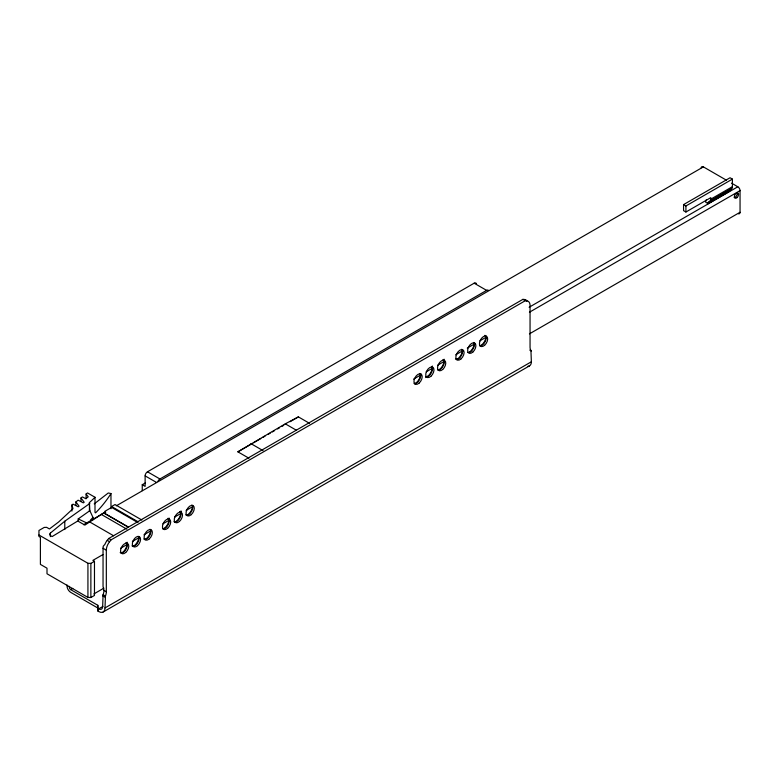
<?xml version="1.0" encoding="UTF-8"?>
<svg xmlns="http://www.w3.org/2000/svg" width="779" height="779" viewBox="0 0 779 779"><rect width="100%" height="100%" fill="white"/><g stroke="black" fill="none" stroke-linecap="round" stroke-linejoin="round"><path stroke-width="1.17" d="M86.099 498.716L86.099 494.003L87.491 492.932L95.009 497.265L94.999 511.949A1.801 0.73 -71.7 0 0 95.077 512.465A1.87 0.76 -72 0 0 95.437 512.777A1.948 0.789 -72.3 0 0 95.768 512.66L95.953 512.494A214.877 124.056 0 0 0 110.969 493.545L108.262 492.99L94.22 503.886M706.446 199.726A4.265 2.464 60 0 0 705.764 201.537L705.764 202.297L708.121 203.66L708.218 202.559L710.127 200.963L731.734 188.489A4.265 2.464 60 0 0 732.416 186.678L732.416 179.112L730.059 177.758L683.563 204.604L683.563 210.651L685.919 212.015L710.808 197.642L710.808 199.151A4.265 2.464 60 0 1 710.127 200.963M708.121 203.66L729.738 191.176L729.835 190.086L731.734 188.489M531.366 361.777L105.009 607.932A8.89 5.132 60 0 1 98.729 611.564L97.92 611.096L97.92 608.37L98.729 608.837A5.56 3.204 60 0 0 102.653 606.568L103.081 594.669A9.26 5.346 -60 0 0 103.967 590.385L103.042 586.519L103.042 548.27A9.26 5.346 -60 0 1 103.266 546.186A11.471 2.571 -39.4 0 1 104.883 544.414A9.26 5.346 -60 0 1 107.239 540.353L108.758 538.464L522.904 299.36L524.423 299.496A9.26 5.346 -60 0 1 526.779 300.83A9.26 5.346 -60 0 1 530.051 305.514L530.051 347.113A9.26 5.346 -60 0 0 530.927 350.384L531.366 361.777A8.89 5.132 60 0 1 527.928 366.266M105.009 607.932L105.447 596.032A9.26 5.346 -60 0 0 106.324 591.748L106.324 550.159A9.26 5.346 -60 0 1 109.596 541.717L111.115 539.828L525.26 300.723L526.779 300.86A11.471 2.571 -39.4 0 1 526.76 301.171M90.588 519.934L92.964 517.431L89.838 510.683L89.419 502.572A214.877 124.056 0 0 0 95.009 497.265M50.401 536.634L50.401 533.07L64.784 521.209L89.838 503.458M71.902 511.063L71.902 505.026L73.031 504.149L78.241 506.827L79.069 506.175L75.894 501.929L78.134 500.186L83.343 502.864L84.181 502.221L80.997 497.966L82.35 496.914L85.826 498.696L88.222 496.836L86.099 494.003M78.202 521.278L78.202 518.921L89.838 510.683M50.401 533.07A3.71 2.142 0 0 0 50.82 535.806L52.125 536.565L77.764 521.005L84.872 525.104L103.792 512.845L128.438 527.071M248.949 458.227L237.868 451.83L285.28 423.834L298.386 416.892L309.467 423.299M142.245 490.663L142.245 484.723L145.128 486.388L145.128 475.881A3.33 1.928 -60 0 1 147.484 471.792L474.158 283.196A3.33 1.928 -60 0 1 476.397 283.78M142.245 484.723L145.4 482.902M137.416 522.319L111.611 507.421L111.611 506.516L115.029 504.539L141.866 520.031M158.02 481.198A3.33 1.928 -60 0 1 159.929 478.978L486.602 290.372A3.33 1.928 -60 0 1 488.267 290.207M111.611 507.421L104.629 511.462L105.798 512.134L103.792 512.845M83.616 524.695L103.646 513.137M116.295 505.834L703.379 166.881L726.34 180.144M237.868 451.83L251.432 444.001M253.516 442.793L260.819 438.577M262.913 437.379L264.996 436.172M268.122 434.361L270.216 433.163M272.299 431.956L274.383 430.748M277.519 428.947L279.603 427.739M281.686 426.532L283.77 425.324M290.031 421.712L298.386 416.892M683.563 204.604L685.919 205.958L732.416 179.112M710.808 199.151L732.416 186.678M708.267 202.501L729.884 190.027M708.121 202.9L729.738 190.417M529.126 307.257L737.82 186.775A3.145 1.821 60 0 1 740.05 190.631L740.05 212.268A3.145 1.821 60 0 1 738.511 213.826M102.906 554.59L92.867 560.383L94.473 561.318L94.473 595.448L90.87 597.522L87.93 597.415L47.003 573.782L47.003 568.203L40.401 564.395L40.401 537.354L38.95 536.517L38.95 530.47L44.189 527.441L46.594 527.325L49.447 528.96L58.707 521.92L73.002 508.687L71.902 505.026M38.95 535.007L87.93 563.285L90.87 563.392L94.473 561.318M120.813 548.143L127.133 544.492M132.391 541.454L138.711 537.812M143.979 534.764L150.298 531.122M162.938 523.819L169.257 520.177M174.515 517.139L180.835 513.488M186.103 510.449L192.423 506.798M413.581 379.12L420.952 374.855M426.22 371.817L432.54 368.175M437.798 365.127L444.118 361.485M455.705 354.796L463.077 350.54M467.293 348.106L474.664 343.851M479.922 340.812L486.242 337.161M529.428 312.233L740.05 190.631M69.38 586.383L69.38 587.366A1.85 1.071 60 0 0 70.694 589.635L72.798 588.418M529.428 333.87L740.05 212.268M93.87 593.939L103.909 588.135M98.729 608.837L102.935 606.413M103.169 612.002L529.516 365.848M78.202 518.921L86.391 522.797M731.559 183.153L737.82 186.775M737.236 193.62L738.541 194.37M524.423 299.496L526.779 300.86M522.904 299.36L525.26 300.723M474.158 283.196L486.602 290.372M529.788 350.092L531.366 350.998M285.28 423.834L296.371 430.232M250.965 443.65L263.059 450.632M147.484 471.792L159.929 478.978M145.128 475.881L156.53 482.464M111.611 506.516L138.448 522.008M104.026 513.166L127.649 526.799M101.182 514.354L126.85 529.175M90.013 522.134L113.627 535.777M108.758 538.464L111.115 539.828M107.239 540.353L109.596 541.717M103.042 548.27L106.324 550.159M103.967 590.385L106.324 591.748M103.081 594.669L105.447 596.032M102.653 595.789L105.009 597.152M70.694 589.635L97.823 605.293L97.92 611.096M685.919 205.958L685.919 212.015M110.969 493.545L110.969 508.736M97.823 605.293L97.823 608.019L70.694 592.352A5.19 2.999 60 0 1 67.023 586.003L67.023 585.019M92.964 517.431L92.964 519.778M90.87 563.392L90.87 597.522M89.419 502.572L89.419 510.888M87.93 563.285L87.93 597.415M80.997 497.966L80.997 501.501M75.894 501.929L75.894 505.464M64.784 521.209L64.784 529.545M484.898 335.33A5.833 3.369 -60 0 1 485.122 341.66A5.833 3.369 -60 0 1 479.552 345.633M473.535 342.458A5.833 3.369 -60 0 1 473.106 348.875A5.833 3.369 -60 0 1 467.77 352.439M461.743 349.265A5.833 3.369 -60 0 1 461.08 356.071A5.833 3.369 -60 0 1 455.481 359.041M419.823 373.462A5.833 3.369 -60 0 1 419.404 379.879A5.833 3.369 -60 0 1 414.068 383.443M420.611 373.842A8.248 4.762 -60 0 1 414.788 383.94M474.314 342.838A8.248 4.762 -60 0 1 469.406 352.322M462.95 351.485A8.248 4.762 -60 0 1 462.736 350.579M486.106 336.031A8.248 4.762 -60 0 1 480.273 346.129M474.732 344.678A8.248 4.762 -60 0 1 474.45 342.76M462.531 349.644A8.248 4.762 -60 0 1 456.698 359.742M180.845 511.219A8.248 4.762 -60 0 1 175.09 522.329M169.335 519.973A8.248 4.762 -60 0 1 169.257 518.96M192.705 505.425A8.248 4.762 -60 0 1 186.872 515.523M181.118 513.166A8.248 4.762 -60 0 1 181.118 511.063M432.335 366.023A8.248 4.762 -60 0 1 425.665 377.572M421.03 375.682A8.248 4.762 -60 0 1 420.748 373.764M169.053 518.025A8.248 4.762 -60 0 1 163.298 529.136M127.143 542.223A8.248 4.762 -60 0 1 121.388 553.333M139.003 536.429A8.248 4.762 -60 0 1 133.17 546.527M150.785 529.623A8.248 4.762 -60 0 1 144.962 539.72M444.118 359.216A8.248 4.762 -60 0 1 438.363 370.327M432.822 368.876A8.248 4.762 -60 0 1 432.53 366.958M126.003 542.535A5.833 3.369 -60 0 1 126.003 549.273A5.833 3.369 -60 0 1 120.17 552.642M138.555 536.497A5.833 3.369 -60 0 1 137.299 543.236A5.833 3.369 -60 0 1 131.963 545.836M150.006 529.243A5.833 3.369 -60 0 1 149.344 536.049A5.833 3.369 -60 0 1 143.745 539.029M167.923 518.337A5.833 3.369 -60 0 1 168.137 524.666A5.833 3.369 -60 0 1 162.577 528.639M179.706 511.53A5.833 3.369 -60 0 1 179.706 518.269A5.833 3.369 -60 0 1 173.873 521.638M191.916 505.045A5.833 3.369 -60 0 1 191.254 511.852A5.833 3.369 -60 0 1 185.665 514.831M442.988 359.528A5.833 3.369 -60 0 1 443.202 365.857A5.833 3.369 -60 0 1 437.642 369.83M431.615 366.656A5.833 3.369 -60 0 1 431.196 373.073A5.833 3.369 -60 0 1 425.85 376.637M701.178 167.787A3.145 1.821 60 0 1 703.379 166.881M737.207 194.01A2.96 1.714 -60 0 1 734.188 197.535M472.834 352.079A5.833 3.369 -60 0 0 474.684 343.042A5.833 3.369 -60 0 0 467.78 349.158A5.833 3.369 -60 0 0 472.834 352.079M484.616 345.272A5.833 3.369 -60 0 0 486.466 336.236A5.833 3.369 -60 0 0 479.572 342.351A5.833 3.369 -60 0 0 484.616 345.272M461.041 358.885A5.833 3.369 -60 0 0 462.892 349.849A5.833 3.369 -60 0 0 455.988 355.964A5.833 3.369 -60 0 0 461.041 358.885M125.731 552.477A5.833 3.369 -60 0 0 127.581 543.44A5.833 3.369 -60 0 0 120.677 549.565A5.833 3.369 -60 0 0 125.731 552.477M137.513 545.67A5.833 3.369 -60 0 0 139.363 536.634A5.833 3.369 -60 0 0 132.459 542.759A5.833 3.369 -60 0 0 137.513 545.67M149.305 538.864A5.833 3.369 -60 0 0 151.155 529.827A5.833 3.369 -60 0 0 144.251 535.952A5.833 3.369 -60 0 0 149.305 538.864M179.433 521.472A5.833 3.369 -60 0 0 181.283 512.436A5.833 3.369 -60 0 0 174.379 518.551A5.833 3.369 -60 0 0 179.433 521.472M167.641 528.279A5.833 3.369 -60 0 0 169.491 519.242A5.833 3.369 -60 0 0 162.587 525.358A5.833 3.369 -60 0 0 167.641 528.279M191.215 514.666A5.833 3.369 -60 0 0 193.065 505.629A5.833 3.369 -60 0 0 186.162 511.754A5.833 3.369 -60 0 0 191.215 514.666M442.706 369.47A5.833 3.369 -60 0 0 444.556 360.434A5.833 3.369 -60 0 0 437.652 366.558A5.833 3.369 -60 0 0 442.706 369.47M430.914 376.276A5.833 3.369 -60 0 0 432.764 367.24A5.833 3.369 -60 0 0 425.86 373.365A5.833 3.369 -60 0 0 430.914 376.276M419.131 383.083A5.833 3.369 -60 0 0 420.981 374.047A5.833 3.369 -60 0 0 414.077 380.171A5.833 3.369 -60 0 0 419.131 383.083M736.992 197.603A2.96 1.714 -60 0 0 737.927 193.017A2.96 1.714 -60 0 0 734.422 196.123A2.96 1.714 -60 0 0 736.992 197.603"/></g></svg>
